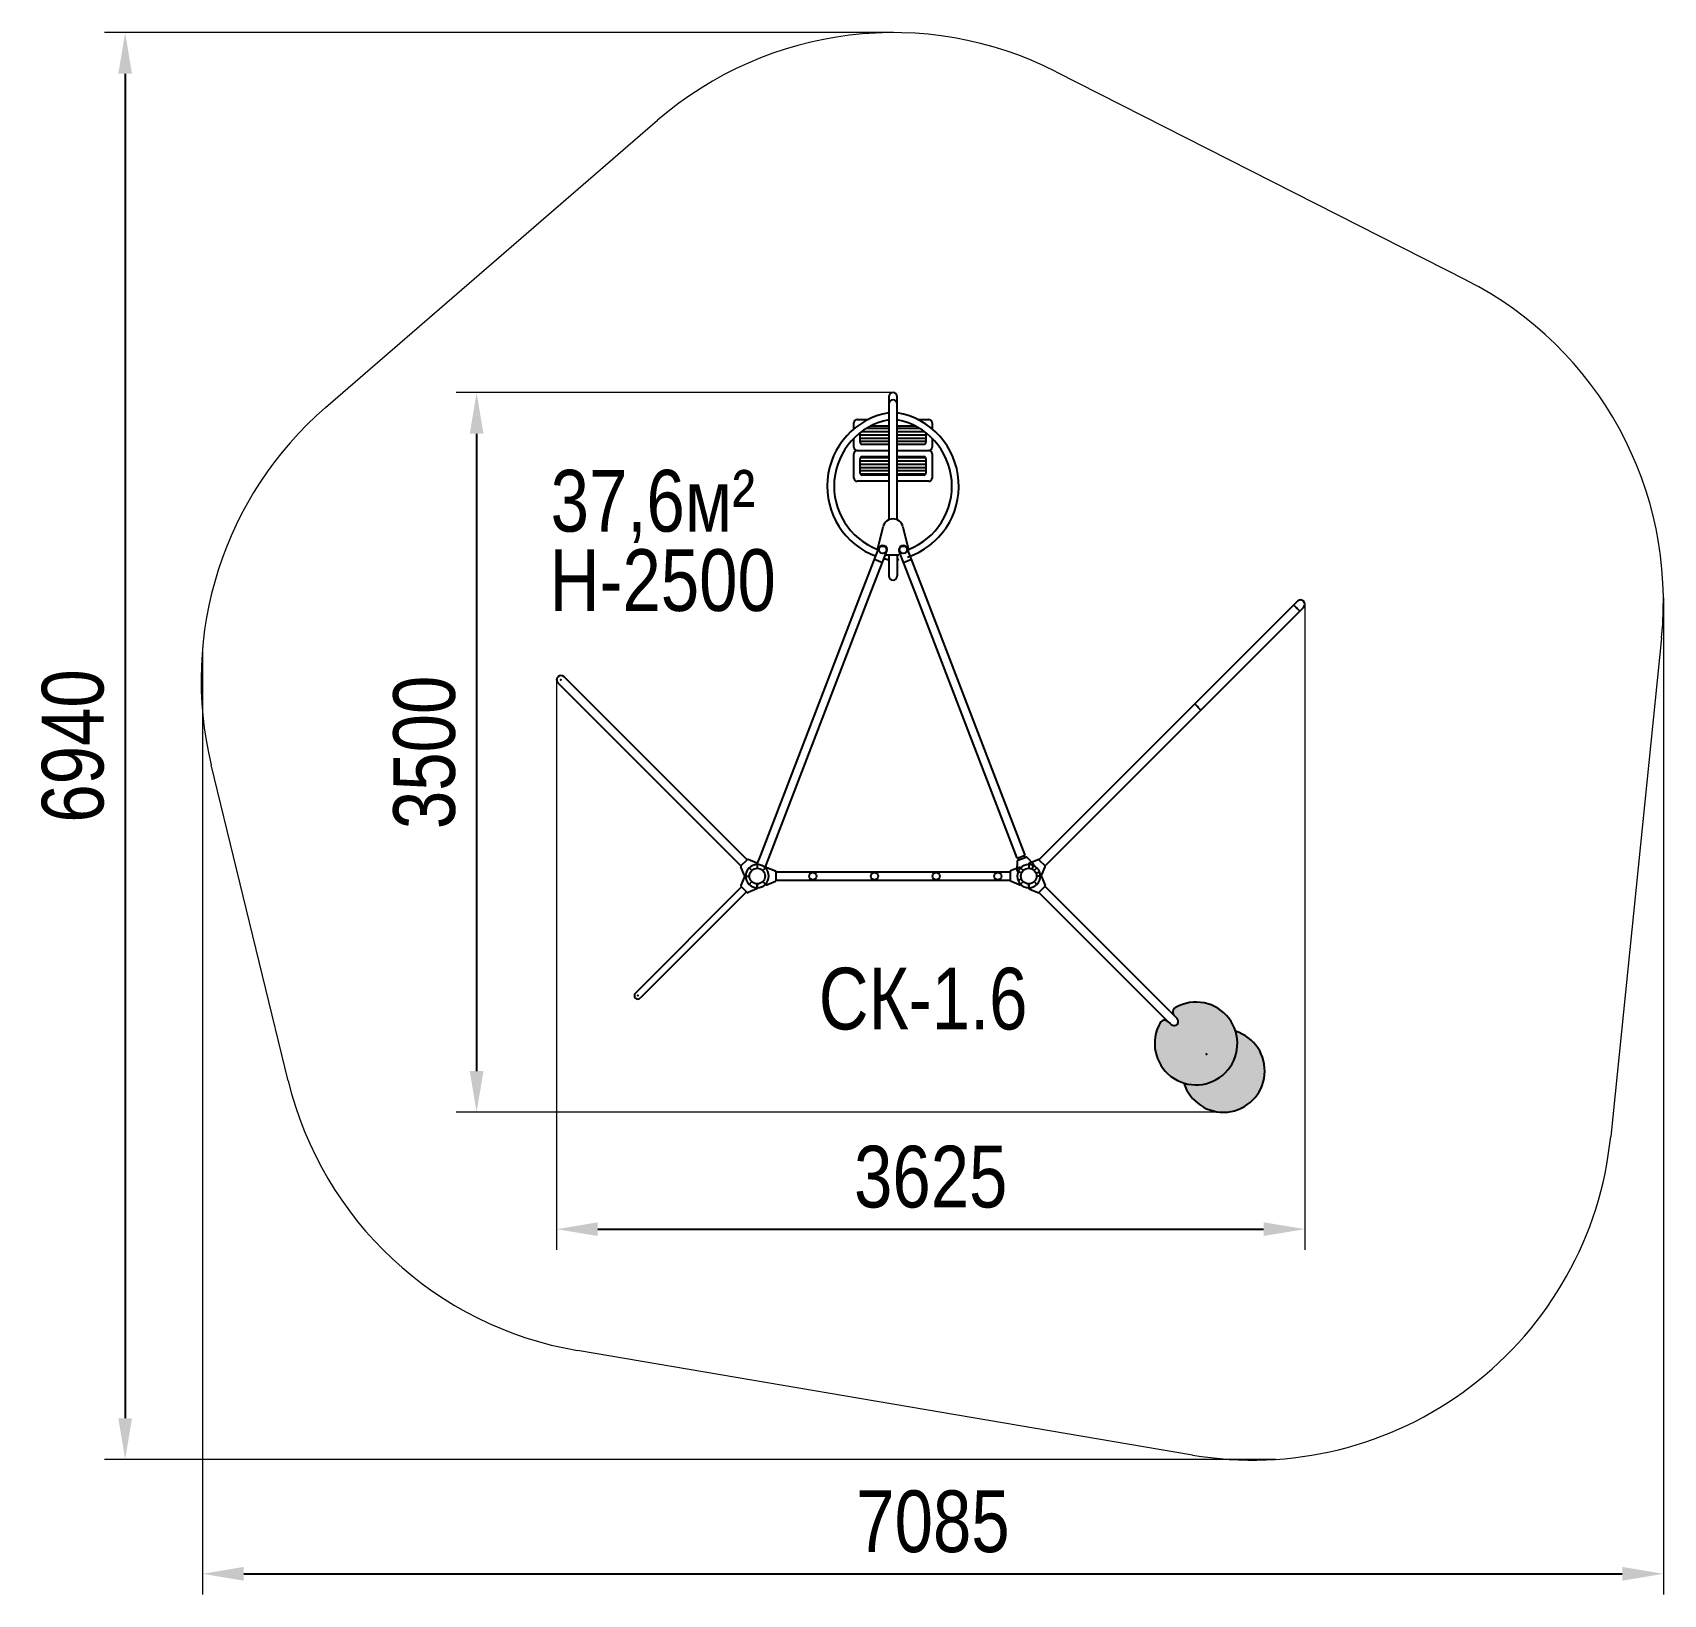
# Model space of a CAD drawing. Header units: millimetres. Extents: x -4526 to 3404, y -4091 to 3501.
import ezdxf

# ---------------------------------------------------------------- set-up
doc = ezdxf.new("R2010")
doc.units = ezdxf.units.MM
for name, color, linetype in [('DIKOM_АРТИКУЛ', 7, 'Continuous'), ('DIKOM_ЗОНА', 80, 'Continuous'), ('DIKOM_ОБЪЕКТ', 7, 'Continuous'), ('DIKOM_РАЗМЕР_ЗОНА', 7, 'Continuous'), ('DIKOM_РАЗМЕР_ОБЪЕКТА', 7, 'Continuous')]:
    doc.layers.add(name, color=color, linetype=linetype)
doc.styles.add('style1', font='arial.ttf', dxfattribs={"width": 0.8})
doc.dimstyles.new('1-50', dxfattribs={"dimtxt": 300, "dimasz": 200, "dimexe": 100, "dimexo": 0, "dimgap": 100, "dimtad": 1, "dimdec": 0, "dimtxsty": 'style1', "dimcen": 0, "dimclrd": 7, "dimclre": 7, "dimadec": 1, "dimazin": 2, "dimtfac": 1, "dimtdec": 0, "dimtmove": 0, "dimatfit": 3, "dimfxl": 0, "dimlwd": 25, "dimlwe": 18, "dimarcsym": 0})

# ---------------------------------------------------------------- blocks, each defined once
blk = doc.blocks.new('*D0')
at = {"layer": 'Defpoints', "color": 0, "transparency": 16777216}
for p in [(-339.6, 3501), (-4076.3, -3434.9), (1519.8, -3434.9)]:
    blk.add_point(p, dxfattribs=at)
at = {"layer": 'DIKOM_РАЗМЕР_ЗОНА', "color": 7, "lineweight": 18, "transparency": 16777216}
for p, q in [((-339.6, 3501), (-4176.3, 3501)), ((1519.8, -3434.9), (-4176.3, -3434.9))]:
    blk.add_line(p, q, dxfattribs=at)
at = {"layer": 'DIKOM_РАЗМЕР_ЗОНА', "color": 7, "lineweight": 25, "transparency": 16777216}
blk.add_line((-4076.3, 3301), (-4076.3, -3234.9), dxfattribs=at)
at = {"layer": 'DIKOM_РАЗМЕР_ЗОНА', "color": 7, "transparency": 16777216}
for points in [[(-4109.6, 3301), (-4042.9, 3301), (-4076.3, 3501)], [(-4109.6, -3234.9), (-4042.9, -3234.9), (-4076.3, -3434.9)]]:
    blk.add_solid(points, dxfattribs=at)
at = {"layer": 'DIKOM_РАЗМЕР_ЗОНА', "color": 0, "transparency": 16777216, "insert": (-4329.4, 33.1), "char_height": 300, "attachment_point": 5, "rotation": 90, "style": 'style1'}
blk.add_mtext('6940', dxfattribs=at)
blk = doc.blocks.new('*D1')
at = {"layer": 'Defpoints', "color": 0, "transparency": 16777216}
for p in [(3403.7, 753.8), (-3700, 512.2), (3403.7, -3991.3)]:
    blk.add_point(p, dxfattribs=at)
at = {"layer": 'DIKOM_РАЗМЕР_ЗОНА', "color": 7, "lineweight": 18, "transparency": 16777216}
for p, q in [((3403.7, 753.8), (3403.7, -4091.3)), ((-3700, 512.2), (-3700, -4091.3))]:
    blk.add_line(p, q, dxfattribs=at)
at = {"layer": 'DIKOM_РАЗМЕР_ЗОНА', "color": 7, "lineweight": 25, "transparency": 16777216}
blk.add_line((-3500, -3991.3), (3203.7, -3991.3), dxfattribs=at)
at = {"layer": 'DIKOM_РАЗМЕР_ЗОНА', "color": 7, "transparency": 16777216}
for points in [[(-3500, -3957.9), (-3500, -4024.6), (-3700, -3991.3)], [(3203.7, -3957.9), (3203.7, -4024.6), (3403.7, -3991.3)]]:
    blk.add_solid(points, dxfattribs=at)
at = {"layer": 'DIKOM_РАЗМЕР_ЗОНА', "color": 0, "transparency": 16777216, "insert": (-148.1, -3738.1), "char_height": 300, "attachment_point": 5, "style": 'style1'}
blk.add_mtext('7085', dxfattribs=at)
blk = doc.blocks.new('*D2')
at = {"layer": 'Defpoints', "color": 0, "transparency": 16777216}
for p in [(1659.9, 721.8), (-1978, 355), (1659.9, -2315.8)]:
    blk.add_point(p, dxfattribs=at)
at = {"layer": 'DIKOM_РАЗМЕР_ОБЪЕКТА', "color": 7, "lineweight": 18, "transparency": 16777216}
for p, q in [((1659.9, 721.8), (1659.9, -2415.8)), ((-1978, 355), (-1978, -2415.8))]:
    blk.add_line(p, q, dxfattribs=at)
at = {"layer": 'DIKOM_РАЗМЕР_ОБЪЕКТА', "color": 7, "lineweight": 25, "transparency": 16777216}
blk.add_line((-1778, -2315.8), (1459.9, -2315.8), dxfattribs=at)
at = {"layer": 'DIKOM_РАЗМЕР_ОБЪЕКТА', "color": 7, "transparency": 16777216}
for points in [[(-1778, -2282.4), (-1778, -2349.1), (-1978, -2315.8)], [(1459.9, -2282.4), (1459.9, -2349.1), (1659.9, -2315.8)]]:
    blk.add_solid(points, dxfattribs=at)
at = {"layer": 'DIKOM_РАЗМЕР_ОБЪЕКТА', "color": 0, "transparency": 16777216, "insert": (-159.1, -2062.5), "char_height": 300, "attachment_point": 5, "style": 'style1'}
blk.add_mtext('3625', dxfattribs=at)
blk = doc.blocks.new('*D3')
at = {"layer": 'Defpoints', "color": 0, "transparency": 16777216}
for p in [(-342.4, 1751), (-2367.3, -1747.3), (1273.3, -1747.3)]:
    blk.add_point(p, dxfattribs=at)
at = {"layer": 'DIKOM_РАЗМЕР_ОБЪЕКТА', "color": 7, "lineweight": 18, "transparency": 16777216}
for p, q in [((-342.4, 1751), (-2467.3, 1751)), ((1273.3, -1747.3), (-2467.3, -1747.3))]:
    blk.add_line(p, q, dxfattribs=at)
at = {"layer": 'DIKOM_РАЗМЕР_ОБЪЕКТА', "color": 7, "lineweight": 25, "transparency": 16777216}
blk.add_line((-2367.3, 1551), (-2367.3, -1547.3), dxfattribs=at)
at = {"layer": 'DIKOM_РАЗМЕР_ОБЪЕКТА', "color": 7, "transparency": 16777216}
for points in [[(-2400.6, 1551), (-2333.9, 1551), (-2367.3, 1751)], [(-2400.6, -1547.3), (-2333.9, -1547.3), (-2367.3, -1747.3)]]:
    blk.add_solid(points, dxfattribs=at)
at = {"layer": 'DIKOM_РАЗМЕР_ОБЪЕКТА', "color": 0, "transparency": 16777216, "insert": (-2620.5, 1.9), "char_height": 300, "attachment_point": 5, "rotation": 90, "style": 'style1'}
blk.add_mtext('3500', dxfattribs=at)

msp = doc.modelspace()

# ---------------------------------------------------------------- hatches: boundary and pattern name
at = {"layer": 'DIKOM_ЗОНА'}
h = msp.add_hatch(dxfattribs=at)
h.set_pattern_fill('LINE', scale=5)
h.set_pattern_definition([(0, (-4096, -3962.5), (0, 15.875), [])])
h.paths.add_polyline_path([(-363.4, 1499.7), (-363.4, 1589.7), (-448.8, 1589.7, 0.048448), (-502.4, 1555.6), (-502.4, 1509.7, 0.414214), (-492.4, 1499.7)])
h.paths.add_polyline_path([(-363.4, 1349.7), (-363.4, 1439.7), (-492.4, 1439.7, 0.414214), (-502.4, 1429.7), (-502.4, 1359.7, 0.414214), (-492.4, 1349.7)])
h.paths.add_polyline_path([(-321.4, 1439.7), (-321.4, 1349.7), (-192.4, 1349.7, 0.414214), (-182.4, 1359.7), (-182.4, 1429.7, 0.414214), (-192.4, 1439.7)])
h.paths.add_polyline_path([(-192.4, 1499.7, 0.414214), (-182.4, 1509.7), (-182.4, 1555.6, 0.048448), (-236.1, 1589.7), (-321.4, 1589.7), (-321.4, 1499.7)])
at = {"layer": 'DIKOM_ОБЪЕКТ'}
h = msp.add_hatch(color=256, dxfattribs=at)
h.paths.add_polyline_path([(1323.5, -1353.9), (1317.4, -1337), (1309.9, -1320.8), (1301, -1305.2), (1290.7, -1290.5), (1279.1, -1276.8), (1266.4, -1264.2), (1252.6, -1252.7), (1237.8, -1242.5), (1222.2, -1233.7), (1205.8, -1226.3), (1188.9, -1220.4), (1171.5, -1216), (1153.8, -1213.2), (1135.9, -1212), (1117.9, -1212.4), (1100.1, -1214.4), (1082.5, -1217.9), (1065.3, -1223), (1048.6, -1229.7), (1032.6, -1237.7), (1030.9, -1238.7), (1025.9, -1242.5), (1022, -1247.5), (1019.4, -1253.2), (1018.4, -1259.5), (1019, -1265.7), (1021.1, -1271.7), (1024.6, -1276.9), (1025.7, -1278.1), (1034.7, -1287.1), (1034.7, -1287.1), (1039.1, -1292.4), (1042.1, -1298.3), (1043.6, -1304.5), (1043.6, -1310.5), (1041.9, -1316), (1038.8, -1320.5), (1034.4, -1323.7), (1029.1, -1325.5), (1023.1, -1325.7), (1016.9, -1324.3), (1010.9, -1321.5), (1005.5, -1317.3), (1005.1, -1316.8), (996, -1307.8), (991, -1303.9), (985.2, -1301.4), (979, -1300.4), (972.7, -1301.1), (966.8, -1303.3), (961.6, -1306.9), (957.5, -1311.6), (956.7, -1313), (948.4, -1328.9), (941.6, -1345.5), (936.4, -1362.7), (932.6, -1380.2), (930.5, -1398), (929.9, -1416), (931, -1433.9), (933.6, -1451.6), (937.8, -1469.1), (943.6, -1486), (950.8, -1502.5), (959.5, -1518.2), (969.5, -1533), (980.8, -1547), (993.3, -1559.8), (1006.9, -1571.5), (1021.5, -1581.9), (1037, -1591), (1053.2, -1598.7), (1070, -1604.9), (1087.4, -1609.6), (1105, -1612.7), (1122.9, -1614.3), (1140.8, -1614.2), (1158.7, -1612.5), (1176.3, -1609.3), (1193.6, -1604.5), (1210.4, -1598.2), (1226.6, -1590.4), (1242, -1581.2), (1256.5, -1570.6), (1270, -1558.8), (1282.4, -1545.9), (1293.7, -1531.9), (1303.6, -1517), (1312.1, -1501.2), (1319.2, -1484.7), (1324.9, -1467.7), (1329, -1450.2), (1331.5, -1432.5), (1332.4, -1414.5), (1331.7, -1396.6), (1329.4, -1378.8), (1325.6, -1361.3)])
h.paths.add_polyline_path([(1323.5, -1353.9), (1328, -1371.3), (1330.9, -1389), (1332.3, -1406.9), (1332.1, -1424.8), (1330.2, -1442.7), (1326.8, -1460.3), (1321.8, -1477.5), (1315.4, -1494.2), (1307.4, -1510.3), (1298.1, -1525.6), (1287.4, -1540), (1275.5, -1553.4), (1262.4, -1565.7), (1248.3, -1576.8), (1233.3, -1586.6), (1217.4, -1595), (1200.9, -1602), (1183.8, -1607.4), (1166.3, -1611.3), (1148.5, -1613.7), (1130.6, -1614.4), (1112.6, -1613.6), (1094.9, -1611.1), (1077.4, -1607.1), (1071.9, -1605.5), (1077.9, -1622.4), (1085.5, -1638.7), (1094.4, -1654.2), (1104.7, -1668.9), (1116.3, -1682.6), (1129, -1695.3), (1142.8, -1706.7), (1157.6, -1716.9), (1173.2, -1725.7), (1189.5, -1733.1), (1206.5, -1739), (1223.9, -1743.4), (1241.6, -1746.2), (1259.5, -1747.4), (1277.4, -1747), (1295.3, -1745.1), (1312.8, -1741.5), (1330, -1736.4), (1346.7, -1729.8), (1362.7, -1721.7), (1378, -1712.2), (1392.3, -1701.4), (1405.6, -1689.4), (1417.8, -1676.2), (1428.8, -1662.1), (1438.4, -1646.9), (1446.7, -1631), (1453.5, -1614.4), (1458.8, -1597.3), (1462.6, -1579.8), (1464.8, -1562), (1465.4, -1544), (1464.4, -1526.1), (1461.8, -1508.4), (1457.7, -1490.9), (1452, -1473.9), (1444.8, -1457.5), (1436.2, -1441.7), (1426.2, -1426.8), (1414.9, -1412.9), (1402.4, -1400), (1388.9, -1388.3), (1374.3, -1377.8), (1358.9, -1368.7), (1342.7, -1360.9), (1325.8, -1354.7)])

# ---------------------------------------------------------------- linework, layer by layer
at = {"layer": 'DIKOM_ЗОНА', "color": 3, "lineweight": 15}
for p, q in [((450.3, 3311.1), (2446.5, 2296.8)), ((-3101.6, 1678.8), (-1487, 3074.8)), ((3394.7, 559.1), (3147.5, -1866)), ((-3283.5, -1594.4), (-3657.4, -59.1)), ((1113.2, -3413.8), (-1876.4, -2905.5))]:
    msp.add_line(p, q, dxfattribs=at)
for centre, start, end in [((-342.4, 1751), 63.06285, 130.84703), ((1653.8, 736.6), 354.17802, 63.06285), ((-1957, 355), 130.84703, 193.68645), ((-1583.2, -1180.3), 193.68645, 260.35216), ((1406.5, -1688.5), 260.35216, 354.17802)]:
    msp.add_arc(centre, 1750, start, end, dxfattribs=at)
at = {"layer": 'DIKOM_ОБЪЕКТ'}
for p, q in [((-363.4, 1730), (-363.4, 1132.6)), ((-321.4, 1132.6), (-321.4, 1730)), ((-532.4, 1574.4), (-532.4, 1603.7)), ((-516.4, 1619.7), (-463.7, 1619.7)), ((-448.8, 1589.7), (-363.4, 1589.7)), ((-321.4, 1589.7), (-236.1, 1589.7)), ((-221.2, 1619.7), (-168.4, 1619.7)), ((-152.4, 1603.7), (-152.4, 1574.4)), ((-532.4, 1485.7), (-532.4, 1529)), ((-502.4, 1509.7), (-502.4, 1555.6)), ((-182.4, 1555.6), (-182.4, 1509.7)), ((-152.4, 1529), (-152.4, 1485.7)), ((-532.4, 1335.7), (-532.4, 1453.7)), ((-516.4, 1469.7), (-363.4, 1469.7)), ((-502.4, 1359.7), (-502.4, 1429.7)), ((-492.4, 1499.7), (-363.4, 1499.7)), ((-492.4, 1439.7), (-363.4, 1439.7)), ((-321.4, 1499.7), (-192.4, 1499.7)), ((-321.4, 1469.7), (-168.4, 1469.7)), ((-321.4, 1439.7), (-192.4, 1439.7)), ((-182.4, 1429.7), (-182.4, 1359.7)), ((-152.4, 1453.7), (-152.4, 1335.7)), ((-363.4, 1349.7), (-492.4, 1349.7)), ((-192.4, 1349.7), (-321.4, 1349.7)), ((-363.4, 1319.7), (-516.4, 1319.7)), ((-168.4, 1319.7), (-321.4, 1319.7)), ((-416.7, 993.1), (-391, 1099)), ((-293.9, 1099), (-268.2, 993.1)), ((-495.4, 777.8), (-412.1, 994.7)), ((-456, 763.3), (-372.8, 979.7)), ((-378.2, 962.2), (-313.4, 962.2)), ((-363.4, 962.2), (-363.4, 860.6)), ((-321.4, 962.2), (-321.4, 860.6)), ((-228.7, 762.7), (-312.1, 979.7)), ((-189.7, 778.3), (-272.8, 994.7)), ((-432.9, 940.6), (-393.7, 925.5)), ((-291.2, 925.5), (-252, 940.6)), ((-985.8, -497.8), (-495.4, 777.8)), ((-946.6, -512.8), (-456, 763.3)), ((261.7, -512.8), (-228.7, 762.7)), ((300.9, -497.8), (-189.7, 778.3)), ((367.1, -520.4), (1624.1, 736.6)), ((1605.9, 718.5), (1635.6, 688.8)), ((1653.8, 706.9), (396.8, -550.1)), ((-1971.9, 340.2), (-1081.6, -550.1)), ((-1051.9, -520.4), (-1942.2, 369.9)), ((1125.1, 237.6), (1154.8, 207.9)), ((-1064.9, -597.1), (-1082.7, -554.7)), ((-1081.9, -550.3), (-1051.7, -520.2)), ((-1004.9, -537.2), (-1047.3, -519.3)), ((-1002.4, -541.1), (-985.8, -497.8)), ((-1002.4, -540.9), (-1002.4, -561.6)), ((-1002.4, -543.1), (-1002.4, -561.6)), ((-964, -558.2), (-946.6, -512.8)), ((261.5, -572), (262.4, -525.9)), ((261.7, -512.8), (300.9, -497.8)), ((265, -522.3), (304.8, -507)), ((269.3, -520.7), (265.7, -511.3)), ((300.5, -508.6), (296.9, -499.3)), ((340.7, -541.6), (309.1, -508)), ((317.6, -540.9), (317.6, -561.6)), ((317.6, -543.1), (317.6, -561.6)), ((320, -537.2), (362.4, -519.3)), ((341.4, -545.9), (333, -564.9)), ((366.8, -520.2), (397, -550.3)), ((380, -597.1), (397.8, -554.7)), ((-1064.9, -602), (-1082.7, -644.5)), ((-1061.2, -599.6), (-1040.4, -599.6)), ((-1061.2, -599.6), (-1040.4, -599.6)), ((-1042.4, -559.6), (-1029.3, -572.7)), ((-1042.4, -639.5), (-1029.3, -626.5)), ((-960.9, -558.1), (-975.6, -572.7)), ((-975.6, -572.7), (-962.5, -559.6)), ((-960.9, -641.1), (-975.6, -626.5)), ((-975.6, -626.5), (-962.5, -639.5)), ((-956.6, -557.2), (-913.9, -574.6)), ((-956.6, -642), (-913.9, -624.6)), ((-911.4, -578.3), (-911.4, -620.9)), ((-911.4, -578.6), (226.6, -578.6)), ((226.6, -620.6), (-911.4, -620.6)), ((226.6, -578.3), (226.6, -620.9)), ((271.7, -557.2), (229, -574.6)), ((271.7, -642), (229, -624.6)), ((263.9, -575.7), (282.8, -584.1)), ((264.8, -619.9), (282.1, -613.2)), ((276, -641.1), (290.7, -626.5)), ((277.6, -559.6), (290.7, -572.7)), ((277.6, -639.5), (290.7, -626.5)), ((344.4, -572.7), (357.5, -559.6)), ((344.4, -626.5), (357.5, -639.5)), ((353, -586), (370.3, -579.3)), ((376.3, -599.6), (355.6, -599.6)), ((376.3, -599.6), (355.6, -599.6)), ((380, -602), (397.8, -644.5)), ((-1595, -1168.5), (-1078.6, -652.1)), ((-1055, -675.8), (-1571.3, -1192.1)), ((-1081.9, -648.9), (-1051.7, -679)), ((-1004.9, -662), (-1047.3, -679.9)), ((-1002.4, -637.6), (-1002.4, -656.1)), ((-1002.4, -658.3), (-1002.4, -637.6)), ((317.6, -658.3), (317.6, -637.6)), ((317.6, -637.6), (317.6, -656.1)), ((320, -662), (362.4, -679.9)), ((366.8, -679), (397, -648.9)), ((367, -678.8), (974.8, -1286.5)), ((1004.5, -1256.8), (396.7, -649.1)), ((1004.5, -1256.8), (1025.7, -1278.1)), ((974.8, -1286.5), (995.8, -1307.6)), ((996, -1307.8), (1005.1, -1316.8)), ((1025, -1277.3), (1025, -1277.3)), ((1025.7, -1278.1), (1034.7, -1287.1)), ((1035, -1287.4), (1034.4, -1286.8)), ((1034.7, -1287.1), (1034.7, -1287.1))]:
    msp.add_line(p, q, dxfattribs=at)
for centre, radius in [((-392.4, 987.2), 18), ((-292.4, 987.2), 18), ((-1002.4, -599.6), 38), ((-1002.4, -599.6), 38), ((-732.3, -599.6), 18), ((-432.3, -599.6), 18), ((-132.6, -599.6), 18), ((167.4, -599.6), 18), ((317.6, -599.6), 38)]:
    msp.add_circle(centre, radius, dxfattribs=at)
for centre, radius, start, end in [((-342.4, 1730), 21, 90, 180), ((-342.4, 1730), 21, 0, 90), ((-342.4, 1694.9), 21, 90, 180), ((-342.4, 1694.9), 21, 0, 90), ((-299.8, 1296.2), 362.7, 100.11147, 249.94486), ((-299.8, 1296.2), 329.2, 101.15314, 249.06326), ((-516.4, 1603.7), 16, 90, 180), ((-385.1, 1296.2), 362.7, 288.26643, 79.88853), ((-385.1, 1296.2), 329.2, 290.93674, 78.84686), ((-168.4, 1603.7), 16, 0, 90), ((-492.4, 1509.7), 10, 180, 270), ((-192.4, 1509.7), 10, 270, 0), ((-516.4, 1485.7), 16, 180, 270), ((-516.4, 1453.7), 16, 90, 180), ((-492.4, 1429.7), 10, 90, 180), ((-192.4, 1429.7), 10, 0, 90), ((-168.4, 1485.7), 16, 270, 0), ((-168.4, 1453.7), 16, 0, 90), ((-492.4, 1359.7), 10, 180, 270), ((-192.4, 1359.7), 10, 270, 0), ((-516.4, 1335.7), 16, 180, 270), ((-168.4, 1335.7), 16, 270, 0), ((-342.4, 1087.2), 50, 13.64408, 166.35592), ((-392.4, 987.2), 25, 166.35592, 195.78444), ((-392.4, 987.2), 21, 338.97204, 158.97204), ((-292.4, 987.2), 21, 21.02796, 201.02796), ((-292.4, 987.2), 25, 327.14012, 13.64408), ((-299.8, 1296.2), 362.7, 256.58428, 259.88853), ((-385.1, 1296.2), 362.7, 280.11147, 281.39801), ((-342.4, 860.6), 21, 180, 270), ((-342.4, 860.6), 21, 270, 0), ((1638.9, 721.8), 21, 45, 135.00037), ((1638.9, 721.8), 21, 315.00037, 45), ((-1957, 355), 21, 135, 225.00051), ((-1957, 355), 21, 45.00051, 135), ((-1079, -553.1), 4, 135, 202.81043), ((-1002.4, -599.6), 56.5, 45, 315), ((-1002.4, -599.6), 56.5, 270, 180), ((-1002.4, -599.6), 56.5, 180, 90), ((-1048.9, -523), 4, 67.18957, 135), ((-1006.4, -540.9), 4, 0, 67.18957), ((317.6, -599.6), 56.5, 90, 0), ((317.6, -599.6), 56.5, 0, 270), ((266.4, -526), 4, 111.02796, 178.83839), ((306.2, -510.7), 4, 43.21753, 111.02796), ((321.6, -540.9), 4, 112.81043, 180), ((337.8, -544.3), 4, 336.02796, 43.21753), ((364, -523), 4, 45, 112.81043), ((394.1, -553.1), 4, 337.18957, 45), ((-1061.2, -595.6), 4, 202.81043, 270), ((-1061.2, -603.6), 4, 90, 157.18957), ((-958.1, -560.9), 4, 67.81043, 135), ((-915.4, -578.3), 4, 0, 67.81043), ((-915.4, -620.9), 4, 292.18957, 0), ((230.6, -578.3), 4, 112.18957, 180), ((230.6, -620.9), 4, 180, 247.81043), ((265.5, -572.1), 4, 178.83839, 246.02796), ((273.2, -560.9), 4, 45, 112.18957), ((376.3, -595.6), 4, 270, 337.18957), ((376.3, -603.6), 4, 22.81043, 90), ((-1079, -646), 4, 157.18957, 225), ((-1048.9, -676.2), 4, 225, 292.81043), ((-1006.4, -658.3), 4, 292.81043, 0), ((-958.1, -638.3), 4, 225, 292.18957), ((273.2, -638.3), 4, 247.81043, 315), ((321.6, -658.3), 4, 180, 247.18957), ((364, -676.2), 4, 247.18957, 315), ((394.1, -646), 4, 315, 22.81043), ((-1583.2, -1180.3), 16.8, 135, 225), ((-1583.2, -1180.3), 16.8, 225, 315), ((1131.2, -1413.2), 201.2, 150.13095, 119.86957), ((1043.4, -1260.4), 25, 119.86957, 225.00402), ((978.3, -1325.4), 25, 45.0035, 150.13095), ((1264.2, -1546.2), 201.2, 197.12819, 72.87181)]:
    msp.add_arc(centre, radius, start, end, dxfattribs=at)
msp.add_ellipse((1019.9, -1301.9), major_axis=(18.7, -18.7), ratio=0.793159, start_param=4.716142, end_param=7.869643, dxfattribs=at)
for p in [(1620.7, 703.6), (-1957, 355), (1139.9, 222.8), (-1583.2, -1180.3), (1182.3, -1464.4)]:
    msp.add_point(p, dxfattribs=at)

# ---------------------------------------------------------------- texts
at = {"layer": 'DIKOM_АРТИКУЛ', "color": 7, "linetype": 'Continuous', "lineweight": 15, "insert": (-703.4, -1044.9), "char_height": 300, "attachment_point": 1, "style": 'style1'}
msp.add_mtext_dynamic_manual_height_columns('СК-1.6', width=6012.174, gutter_width=12.5, heights=[0], dxfattribs=at)
at = {"layer": 'DIKOM_РАЗМЕР_ОБЪЕКТА', "char_height": 300, "attachment_point": 1, "style": 'style1'}
for s, width, insert in [('37,6м²', 6012.174, (-2007.3, 1375.2)), ('H-2500', 4694.74, (-2011.8, 989.4))]:
    msp.add_mtext_dynamic_manual_height_columns(s, width=width, gutter_width=12.5, heights=[0], dxfattribs=dict(at, insert=insert))

# ---------------------------------------------------------------- dimensions: what is measured, and where the dimension line sits
at = {"layer": 'DIKOM_РАЗМЕР_ЗОНА'}
dim = msp.add_linear_dim(base=(-4076.3, -3434.9), p1=(-339.6, 3501), p2=(1519.8, -3434.9), angle=90, text='6940', dimstyle='1-50', dxfattribs=at)
dim.commit()
dim.dimension.update_dxf_attribs({"geometry": '*D0', "text_midpoint": (-4076.3, 33.1), "dimtype": 160})
dim = msp.add_linear_dim(base=(3403.7, -3991.3), p1=(-3700, 512.2), p2=(3403.7, 753.8), text='7085', dimstyle='1-50', dxfattribs=at)
dim.commit()
dim.dimension.update_dxf_attribs({"geometry": '*D1', "text_midpoint": (-148.1, -3991.3), "dimtype": 160})
at = {"layer": 'DIKOM_РАЗМЕР_ОБЪЕКТА'}
dim = msp.add_linear_dim(base=(-2367.3, -1747.3), p1=(-342.4, 1751), p2=(1273.3, -1747.3), angle=90, text='3500', dimstyle='1-50', dxfattribs=at)
dim.commit()
dim.dimension.update_dxf_attribs({"geometry": '*D3', "text_midpoint": (-2367.3, 1.9), "dimtype": 160})
dim = msp.add_linear_dim(base=(1659.9, -2315.8), p1=(-1978, 355), p2=(1659.9, 721.8), text='3625', dimstyle='1-50', dxfattribs=at)
dim.commit()
dim.dimension.update_dxf_attribs({"geometry": '*D2', "text_midpoint": (-159.1, -2315.8), "dimtype": 160})

doc.saveas('drawing.dxf')
